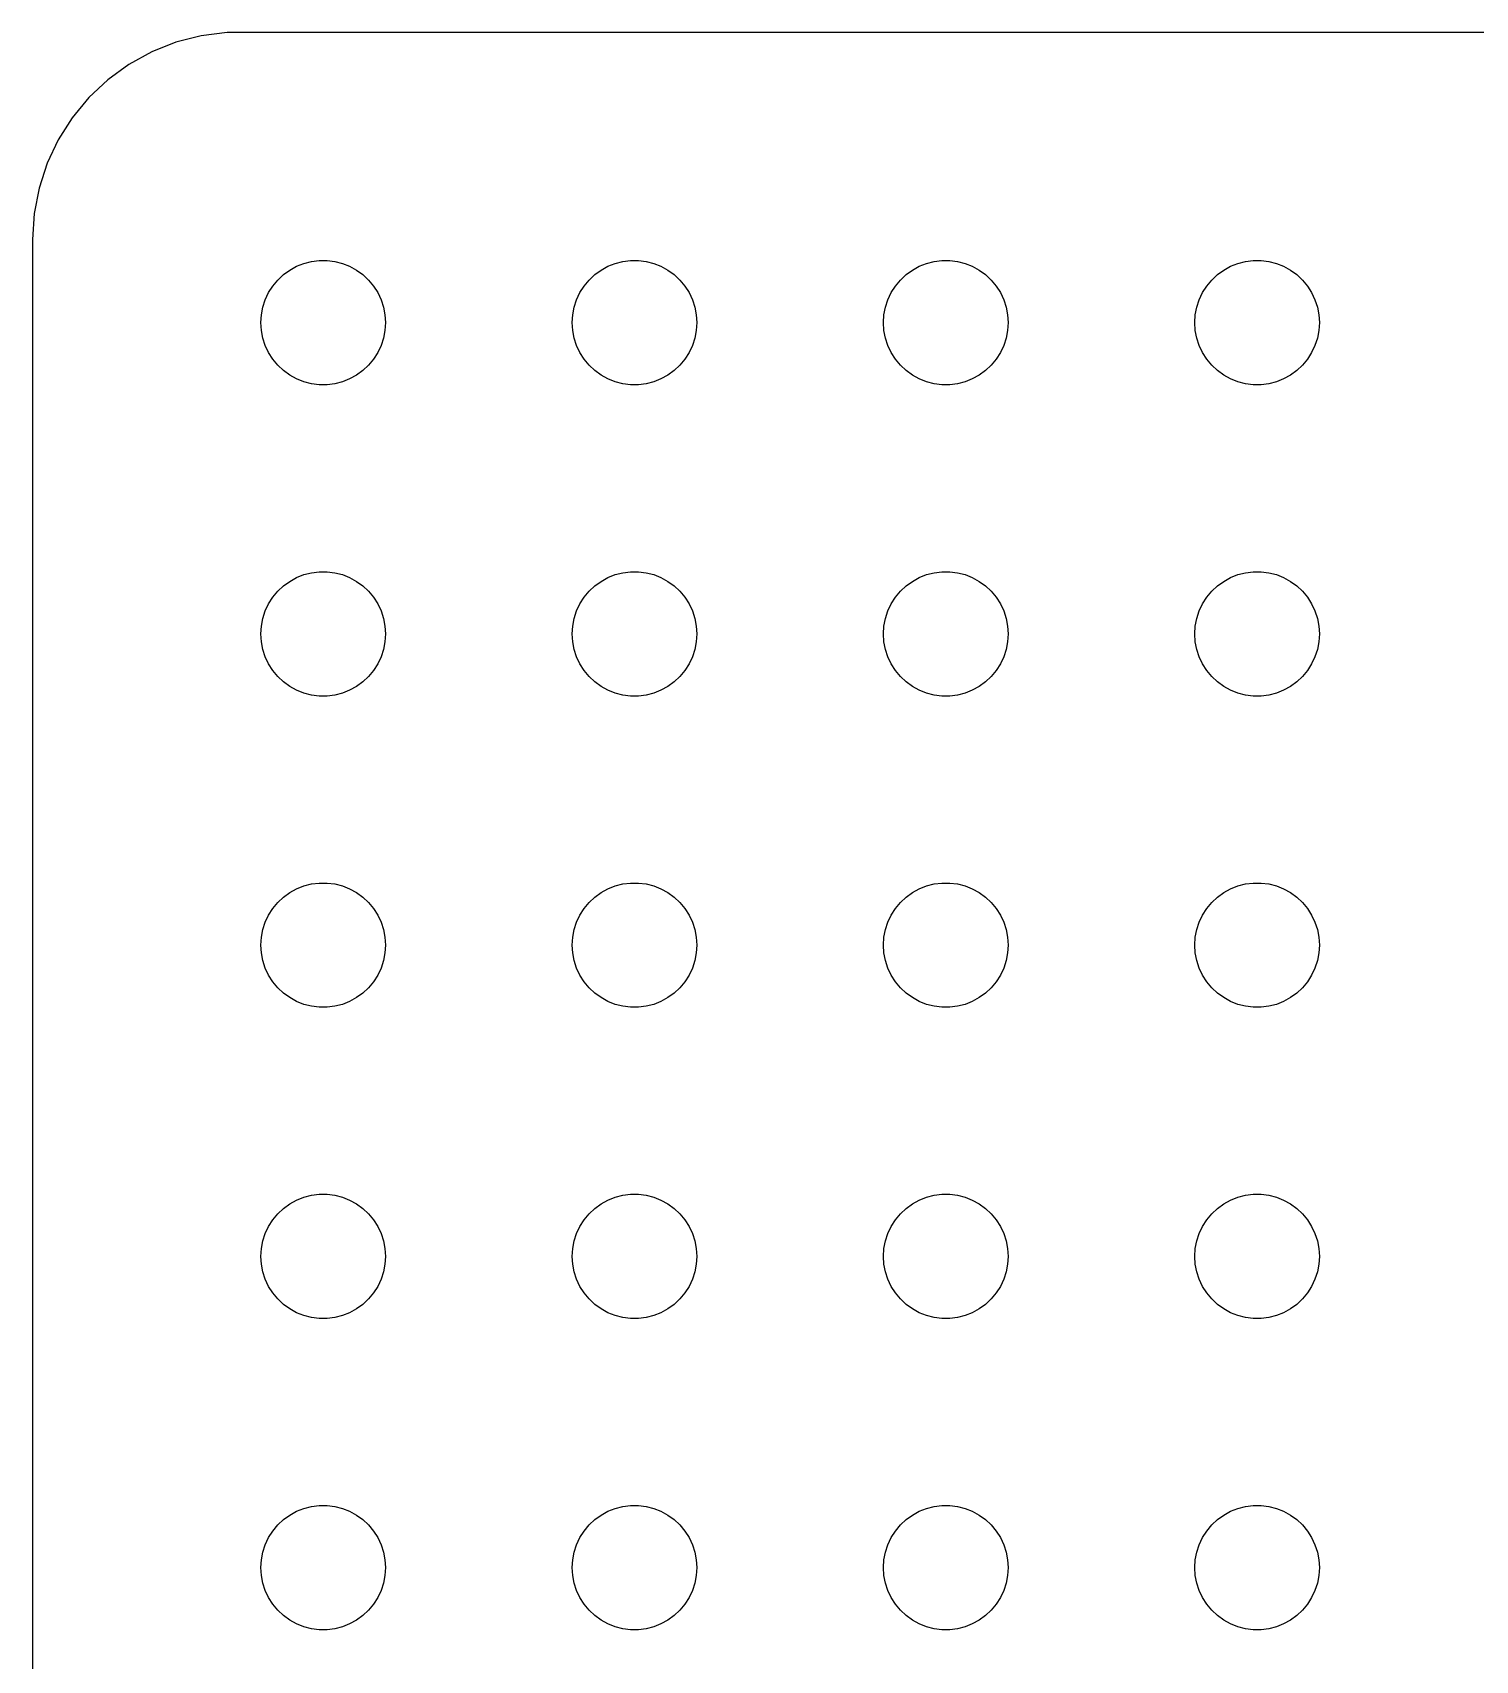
# Model space of a CAD drawing. Header units: metres. Extents: x -37 to 37, y 131 to 289.
# Drawn here: x -37 to -2.24, y 165.76 to 204.99 of the extents above; entities that cross this region are included whole.
import ezdxf

# ---------------------------------------------------------------- set-up
doc = ezdxf.new("R2010")
doc.units = ezdxf.units.M

msp = doc.modelspace()

# ---------------------------------------------------------------- linework, layer by layer
for p, q in [((-32.9369, 204.911), (-33.5451, 204.755)), ((-32.3139, 204.99), (-32.9369, 204.911)), ((32.3139, 204.99), (-32.3139, 204.99)), ((-34.1289, 204.524), (-34.6791, 204.222)), ((-33.5451, 204.755), (-34.1289, 204.524)), ((-34.6791, 204.222), (-35.1871, 203.853)), ((-35.1871, 203.853), (-35.6448, 203.423)), ((-35.6448, 203.423), (-36.0451, 202.939)), ((-36.0451, 202.939), (-36.3815, 202.409)), ((-36.3815, 202.409), (-36.6489, 201.841)), ((-36.6489, 201.841), (-36.8429, 201.243)), ((-36.8429, 201.243), (-36.9606, 200.627)), ((-36.9606, 200.627), (-37, 200)), ((-37, 200), (-37, 136)), ((-30.8037, 199.266), (-30.6387, 199.357)), ((-30.6387, 199.357), (-30.4635, 199.427)), ((-30.4635, 199.427), (-30.2811, 199.473)), ((-30.2811, 199.473), (-30.0942, 199.497)), ((-30.0942, 199.497), (-29.9058, 199.497)), ((-29.9058, 199.497), (-29.7189, 199.473)), ((-29.7189, 199.473), (-29.5365, 199.427)), ((-29.5365, 199.427), (-29.3613, 199.357)), ((-29.3613, 199.357), (-29.1963, 199.266)), ((-23.3037, 199.266), (-23.1387, 199.357)), ((-23.1387, 199.357), (-22.9635, 199.427)), ((-22.9635, 199.427), (-22.7811, 199.473)), ((-22.7811, 199.473), (-22.5942, 199.497)), ((-22.5942, 199.497), (-22.4058, 199.497)), ((-22.4058, 199.497), (-22.2189, 199.473)), ((-22.2189, 199.473), (-22.0365, 199.427)), ((-22.0365, 199.427), (-21.8613, 199.357)), ((-21.8613, 199.357), (-21.6963, 199.266)), ((-15.8037, 199.266), (-15.6387, 199.357)), ((-15.6387, 199.357), (-15.4635, 199.427)), ((-15.4635, 199.427), (-15.2811, 199.473)), ((-15.2811, 199.473), (-15.0942, 199.497)), ((-15.0942, 199.497), (-14.9058, 199.497)), ((-14.9058, 199.497), (-14.7189, 199.473)), ((-14.7189, 199.473), (-14.5365, 199.427)), ((-14.5365, 199.427), (-14.3613, 199.357)), ((-14.3613, 199.357), (-14.1963, 199.266)), ((-8.30373, 199.266), (-8.13866, 199.357)), ((-8.13866, 199.357), (-7.96352, 199.427)), ((-7.96352, 199.427), (-7.78107, 199.473)), ((-7.78107, 199.473), (-7.59418, 199.497)), ((-7.59418, 199.497), (-7.40581, 199.497)), ((-7.40581, 199.497), (-7.21892, 199.473)), ((-7.21892, 199.473), (-7.03647, 199.427)), ((-7.03647, 199.427), (-6.86133, 199.357)), ((-6.86133, 199.357), (-6.69626, 199.266)), ((-31.3145, 198.723), (-31.2135, 198.882)), ((-31.2135, 198.882), (-31.0934, 199.027)), ((-31.0934, 199.027), (-30.9561, 199.156)), ((-30.9561, 199.156), (-30.8037, 199.266)), ((-29.1963, 199.266), (-29.0439, 199.156)), ((-29.0439, 199.156), (-28.9065, 199.027)), ((-28.9065, 199.027), (-28.7865, 198.882)), ((-28.7865, 198.882), (-28.6855, 198.723)), ((-23.8145, 198.723), (-23.7135, 198.882)), ((-23.7135, 198.882), (-23.5934, 199.027)), ((-23.5934, 199.027), (-23.4561, 199.156)), ((-23.4561, 199.156), (-23.3037, 199.266)), ((-21.6963, 199.266), (-21.5439, 199.156)), ((-21.5439, 199.156), (-21.4065, 199.027)), ((-21.4065, 199.027), (-21.2865, 198.882)), ((-21.2865, 198.882), (-21.1855, 198.723)), ((-16.3145, 198.723), (-16.2135, 198.882)), ((-16.2135, 198.882), (-16.0934, 199.027)), ((-16.0934, 199.027), (-15.9561, 199.156)), ((-15.9561, 199.156), (-15.8037, 199.266)), ((-14.1963, 199.266), (-14.0439, 199.156)), ((-14.0439, 199.156), (-13.9065, 199.027)), ((-13.9065, 199.027), (-13.7865, 198.882)), ((-13.7865, 198.882), (-13.6855, 198.723)), ((-8.81445, 198.723), (-8.71352, 198.882)), ((-8.71352, 198.882), (-8.59344, 199.027)), ((-8.59344, 199.027), (-8.45613, 199.156)), ((-8.45613, 199.156), (-8.30373, 199.266)), ((-6.69626, 199.266), (-6.54385, 199.156)), ((-6.54385, 199.156), (-6.40654, 199.027)), ((-6.40654, 199.027), (-6.28647, 198.882)), ((-6.28647, 198.882), (-6.18553, 198.723)), ((-31.4529, 198.373), (-31.3947, 198.552)), ((-31.3947, 198.552), (-31.3145, 198.723)), ((-28.6855, 198.723), (-28.6053, 198.552)), ((-28.6053, 198.552), (-28.5471, 198.373)), ((-23.9529, 198.373), (-23.8947, 198.552)), ((-23.8947, 198.552), (-23.8145, 198.723)), ((-21.1855, 198.723), (-21.1053, 198.552)), ((-21.1053, 198.552), (-21.0471, 198.373)), ((-16.4529, 198.373), (-16.3947, 198.552)), ((-16.3947, 198.552), (-16.3145, 198.723)), ((-13.6855, 198.723), (-13.6053, 198.552)), ((-13.6053, 198.552), (-13.5471, 198.373)), ((-8.95287, 198.373), (-8.89465, 198.552)), ((-8.89465, 198.552), (-8.81445, 198.723)), ((-6.18553, 198.723), (-6.10533, 198.552)), ((-6.10533, 198.552), (-6.04712, 198.373)), ((-31.5, 198), (-31.4882, 198.188)), ((-31.4882, 198.188), (-31.4529, 198.373)), ((-28.5471, 198.373), (-28.5118, 198.188)), ((-28.5118, 198.188), (-28.5, 198)), ((-24, 198), (-23.9882, 198.188)), ((-23.9882, 198.188), (-23.9529, 198.373)), ((-21.0471, 198.373), (-21.0118, 198.188)), ((-21.0118, 198.188), (-21, 198)), ((-16.5, 198), (-16.4882, 198.188)), ((-16.4882, 198.188), (-16.4529, 198.373)), ((-13.5471, 198.373), (-13.5118, 198.188)), ((-13.5118, 198.188), (-13.5, 198)), ((-9, 198), (-8.98816, 198.188)), ((-8.98816, 198.188), (-8.95287, 198.373)), ((-6.04712, 198.373), (-6.01183, 198.188)), ((-6.01183, 198.188), (-6, 198)), ((-31.4882, 197.812), (-31.5, 198)), ((-31.4529, 197.627), (-31.4882, 197.812)), ((-28.5118, 197.812), (-28.5471, 197.627)), ((-28.5, 198), (-28.5118, 197.812)), ((-23.9882, 197.812), (-24, 198)), ((-23.9529, 197.627), (-23.9882, 197.812)), ((-21.0118, 197.812), (-21.0471, 197.627)), ((-21, 198), (-21.0118, 197.812)), ((-16.4882, 197.812), (-16.5, 198)), ((-16.4529, 197.627), (-16.4882, 197.812)), ((-13.5118, 197.812), (-13.5471, 197.627)), ((-13.5, 198), (-13.5118, 197.812)), ((-8.98816, 197.812), (-9, 198)), ((-8.95287, 197.627), (-8.98816, 197.812)), ((-6.01183, 197.812), (-6.04712, 197.627)), ((-6, 198), (-6.01183, 197.812)), ((-31.3947, 197.448), (-31.4529, 197.627)), ((-31.3145, 197.277), (-31.3947, 197.448)), ((-28.6053, 197.448), (-28.6855, 197.277)), ((-28.5471, 197.627), (-28.6053, 197.448)), ((-23.8947, 197.448), (-23.9529, 197.627)), ((-23.8145, 197.277), (-23.8947, 197.448)), ((-21.1053, 197.448), (-21.1855, 197.277)), ((-21.0471, 197.627), (-21.1053, 197.448)), ((-16.3947, 197.448), (-16.4529, 197.627)), ((-16.3145, 197.277), (-16.3947, 197.448)), ((-13.6053, 197.448), (-13.6855, 197.277)), ((-13.5471, 197.627), (-13.6053, 197.448)), ((-8.89465, 197.448), (-8.95287, 197.627)), ((-8.81445, 197.277), (-8.89465, 197.448)), ((-6.10533, 197.448), (-6.18553, 197.277)), ((-6.04712, 197.627), (-6.10533, 197.448)), ((-31.2135, 197.118), (-31.3145, 197.277)), ((-31.0934, 196.973), (-31.2135, 197.118)), ((-30.9561, 196.844), (-31.0934, 196.973)), ((-28.9065, 196.973), (-29.0439, 196.844)), ((-28.7865, 197.118), (-28.9065, 196.973)), ((-28.6855, 197.277), (-28.7865, 197.118)), ((-23.7135, 197.118), (-23.8145, 197.277)), ((-23.5934, 196.973), (-23.7135, 197.118)), ((-23.4561, 196.844), (-23.5934, 196.973)), ((-21.4065, 196.973), (-21.5439, 196.844)), ((-21.2865, 197.118), (-21.4065, 196.973)), ((-21.1855, 197.277), (-21.2865, 197.118)), ((-16.2135, 197.118), (-16.3145, 197.277)), ((-16.0934, 196.973), (-16.2135, 197.118)), ((-15.9561, 196.844), (-16.0934, 196.973)), ((-13.9065, 196.973), (-14.0439, 196.844)), ((-13.7865, 197.118), (-13.9065, 196.973)), ((-13.6855, 197.277), (-13.7865, 197.118)), ((-8.71352, 197.118), (-8.81445, 197.277)), ((-8.59344, 196.973), (-8.71352, 197.118)), ((-8.45613, 196.844), (-8.59344, 196.973)), ((-6.40654, 196.973), (-6.54385, 196.844)), ((-6.28647, 197.118), (-6.40654, 196.973)), ((-6.18553, 197.277), (-6.28647, 197.118)), ((-30.8037, 196.734), (-30.9561, 196.844)), ((-30.6387, 196.643), (-30.8037, 196.734)), ((-30.4635, 196.573), (-30.6387, 196.643)), ((-30.2811, 196.527), (-30.4635, 196.573)), ((-30.0942, 196.503), (-30.2811, 196.527)), ((-29.7189, 196.527), (-29.9058, 196.503)), ((-29.5365, 196.573), (-29.7189, 196.527)), ((-29.3613, 196.643), (-29.5365, 196.573)), ((-29.1963, 196.734), (-29.3613, 196.643)), ((-29.0439, 196.844), (-29.1963, 196.734)), ((-23.3037, 196.734), (-23.4561, 196.844)), ((-23.1387, 196.643), (-23.3037, 196.734)), ((-22.9635, 196.573), (-23.1387, 196.643)), ((-22.7811, 196.527), (-22.9635, 196.573)), ((-22.5942, 196.503), (-22.7811, 196.527)), ((-22.2189, 196.527), (-22.4058, 196.503)), ((-22.0365, 196.573), (-22.2189, 196.527)), ((-21.8613, 196.643), (-22.0365, 196.573)), ((-21.6963, 196.734), (-21.8613, 196.643)), ((-21.5439, 196.844), (-21.6963, 196.734)), ((-15.8037, 196.734), (-15.9561, 196.844)), ((-15.6387, 196.643), (-15.8037, 196.734)), ((-15.4635, 196.573), (-15.6387, 196.643)), ((-15.2811, 196.527), (-15.4635, 196.573)), ((-15.0942, 196.503), (-15.2811, 196.527)), ((-14.7189, 196.527), (-14.9058, 196.503)), ((-14.5365, 196.573), (-14.7189, 196.527)), ((-14.3613, 196.643), (-14.5365, 196.573)), ((-14.1963, 196.734), (-14.3613, 196.643)), ((-14.0439, 196.844), (-14.1963, 196.734)), ((-8.30373, 196.734), (-8.45613, 196.844)), ((-8.13866, 196.643), (-8.30373, 196.734)), ((-7.96352, 196.573), (-8.13866, 196.643)), ((-7.78107, 196.527), (-7.96352, 196.573)), ((-7.59418, 196.503), (-7.78107, 196.527)), ((-7.21892, 196.527), (-7.40581, 196.503)), ((-7.03647, 196.573), (-7.21892, 196.527)), ((-6.86133, 196.643), (-7.03647, 196.573)), ((-6.69626, 196.734), (-6.86133, 196.643)), ((-6.54385, 196.844), (-6.69626, 196.734)), ((-29.9058, 196.503), (-30.0942, 196.503)), ((-22.4058, 196.503), (-22.5942, 196.503)), ((-14.9058, 196.503), (-15.0942, 196.503)), ((-7.40581, 196.503), (-7.59418, 196.503)), ((-30.8037, 191.766), (-30.6387, 191.857)), ((-30.6387, 191.857), (-30.4635, 191.927)), ((-30.4635, 191.927), (-30.2811, 191.973)), ((-30.2811, 191.973), (-30.0942, 191.997)), ((-30.0942, 191.997), (-29.9058, 191.997)), ((-29.9058, 191.997), (-29.7189, 191.973)), ((-29.7189, 191.973), (-29.5365, 191.927)), ((-29.5365, 191.927), (-29.3613, 191.857)), ((-29.3613, 191.857), (-29.1963, 191.766)), ((-23.3037, 191.766), (-23.1387, 191.857)), ((-23.1387, 191.857), (-22.9635, 191.927)), ((-22.9635, 191.927), (-22.7811, 191.973)), ((-22.7811, 191.973), (-22.5942, 191.997)), ((-22.5942, 191.997), (-22.4058, 191.997)), ((-22.4058, 191.997), (-22.2189, 191.973)), ((-22.2189, 191.973), (-22.0365, 191.927)), ((-22.0365, 191.927), (-21.8613, 191.857)), ((-21.8613, 191.857), (-21.6963, 191.766)), ((-15.8037, 191.766), (-15.6387, 191.857)), ((-15.6387, 191.857), (-15.4635, 191.927)), ((-15.4635, 191.927), (-15.2811, 191.973)), ((-15.2811, 191.973), (-15.0942, 191.997)), ((-15.0942, 191.997), (-14.9058, 191.997)), ((-14.9058, 191.997), (-14.7189, 191.973)), ((-14.7189, 191.973), (-14.5365, 191.927)), ((-14.5365, 191.927), (-14.3613, 191.857)), ((-14.3613, 191.857), (-14.1963, 191.766)), ((-8.30373, 191.766), (-8.13866, 191.857)), ((-8.13866, 191.857), (-7.96352, 191.927)), ((-7.96352, 191.927), (-7.78107, 191.973)), ((-7.78107, 191.973), (-7.59418, 191.997)), ((-7.59418, 191.997), (-7.40581, 191.997)), ((-7.40581, 191.997), (-7.21892, 191.973)), ((-7.21892, 191.973), (-7.03647, 191.927)), ((-7.03647, 191.927), (-6.86133, 191.857)), ((-6.86133, 191.857), (-6.69626, 191.766)), ((-31.2135, 191.382), (-31.0934, 191.527)), ((-31.0934, 191.527), (-30.9561, 191.656)), ((-30.9561, 191.656), (-30.8037, 191.766)), ((-29.1963, 191.766), (-29.0439, 191.656)), ((-29.0439, 191.656), (-28.9065, 191.527)), ((-28.9065, 191.527), (-28.7865, 191.382)), ((-23.7135, 191.382), (-23.5934, 191.527)), ((-23.5934, 191.527), (-23.4561, 191.656)), ((-23.4561, 191.656), (-23.3037, 191.766)), ((-21.6963, 191.766), (-21.5439, 191.656)), ((-21.5439, 191.656), (-21.4065, 191.527)), ((-21.4065, 191.527), (-21.2865, 191.382)), ((-16.2135, 191.382), (-16.0934, 191.527)), ((-16.0934, 191.527), (-15.9561, 191.656)), ((-15.9561, 191.656), (-15.8037, 191.766)), ((-14.1963, 191.766), (-14.0439, 191.656)), ((-14.0439, 191.656), (-13.9065, 191.527)), ((-13.9065, 191.527), (-13.7865, 191.382)), ((-8.71352, 191.382), (-8.59344, 191.527)), ((-8.59344, 191.527), (-8.45613, 191.656)), ((-8.45613, 191.656), (-8.30373, 191.766)), ((-6.69626, 191.766), (-6.54385, 191.656)), ((-6.54385, 191.656), (-6.40654, 191.527)), ((-6.40654, 191.527), (-6.28647, 191.382)), ((-31.4529, 190.873), (-31.3947, 191.052)), ((-31.3947, 191.052), (-31.3145, 191.223)), ((-31.3145, 191.223), (-31.2135, 191.382)), ((-28.7865, 191.382), (-28.6855, 191.223)), ((-28.6855, 191.223), (-28.6053, 191.052)), ((-28.6053, 191.052), (-28.5471, 190.873)), ((-23.9529, 190.873), (-23.8947, 191.052)), ((-23.8947, 191.052), (-23.8145, 191.223)), ((-23.8145, 191.223), (-23.7135, 191.382)), ((-21.2865, 191.382), (-21.1855, 191.223)), ((-21.1855, 191.223), (-21.1053, 191.052)), ((-21.1053, 191.052), (-21.0471, 190.873)), ((-16.4529, 190.873), (-16.3947, 191.052)), ((-16.3947, 191.052), (-16.3145, 191.223)), ((-16.3145, 191.223), (-16.2135, 191.382)), ((-13.7865, 191.382), (-13.6855, 191.223)), ((-13.6855, 191.223), (-13.6053, 191.052)), ((-13.6053, 191.052), (-13.5471, 190.873)), ((-8.95287, 190.873), (-8.89465, 191.052)), ((-8.89465, 191.052), (-8.81445, 191.223)), ((-8.81445, 191.223), (-8.71352, 191.382)), ((-6.28647, 191.382), (-6.18553, 191.223)), ((-6.18553, 191.223), (-6.10533, 191.052)), ((-6.10533, 191.052), (-6.04712, 190.873)), ((-31.5, 190.5), (-31.4882, 190.688)), ((-31.4882, 190.688), (-31.4529, 190.873)), ((-28.5471, 190.873), (-28.5118, 190.688)), ((-28.5118, 190.688), (-28.5, 190.5)), ((-24, 190.5), (-23.9882, 190.688)), ((-23.9882, 190.688), (-23.9529, 190.873)), ((-21.0471, 190.873), (-21.0118, 190.688)), ((-21.0118, 190.688), (-21, 190.5)), ((-16.5, 190.5), (-16.4882, 190.688)), ((-16.4882, 190.688), (-16.4529, 190.873)), ((-13.5471, 190.873), (-13.5118, 190.688)), ((-13.5118, 190.688), (-13.5, 190.5)), ((-9, 190.5), (-8.98816, 190.688)), ((-8.98816, 190.688), (-8.95287, 190.873)), ((-6.04712, 190.873), (-6.01183, 190.688)), ((-6.01183, 190.688), (-6, 190.5)), ((-31.4882, 190.312), (-31.5, 190.5)), ((-31.4529, 190.127), (-31.4882, 190.312)), ((-28.5118, 190.312), (-28.5471, 190.127)), ((-28.5, 190.5), (-28.5118, 190.312)), ((-23.9882, 190.312), (-24, 190.5)), ((-23.9529, 190.127), (-23.9882, 190.312)), ((-21.0118, 190.312), (-21.0471, 190.127)), ((-21, 190.5), (-21.0118, 190.312)), ((-16.4882, 190.312), (-16.5, 190.5)), ((-16.4529, 190.127), (-16.4882, 190.312)), ((-13.5118, 190.312), (-13.5471, 190.127)), ((-13.5, 190.5), (-13.5118, 190.312)), ((-8.98816, 190.312), (-9, 190.5)), ((-8.95287, 190.127), (-8.98816, 190.312)), ((-6.01183, 190.312), (-6.04712, 190.127)), ((-6, 190.5), (-6.01183, 190.312)), ((-31.3947, 189.948), (-31.4529, 190.127)), ((-31.3145, 189.777), (-31.3947, 189.948)), ((-28.6053, 189.948), (-28.6855, 189.777)), ((-28.5471, 190.127), (-28.6053, 189.948)), ((-23.8947, 189.948), (-23.9529, 190.127)), ((-23.8145, 189.777), (-23.8947, 189.948)), ((-21.1053, 189.948), (-21.1855, 189.777)), ((-21.0471, 190.127), (-21.1053, 189.948)), ((-16.3947, 189.948), (-16.4529, 190.127)), ((-16.3145, 189.777), (-16.3947, 189.948)), ((-13.6053, 189.948), (-13.6855, 189.777)), ((-13.5471, 190.127), (-13.6053, 189.948)), ((-8.89465, 189.948), (-8.95287, 190.127)), ((-8.81445, 189.777), (-8.89465, 189.948)), ((-6.10533, 189.948), (-6.18553, 189.777)), ((-6.04712, 190.127), (-6.10533, 189.948)), ((-31.2135, 189.618), (-31.3145, 189.777)), ((-31.0934, 189.473), (-31.2135, 189.618)), ((-30.9561, 189.344), (-31.0934, 189.473)), ((-28.9065, 189.473), (-29.0439, 189.344)), ((-28.7865, 189.618), (-28.9065, 189.473)), ((-28.6855, 189.777), (-28.7865, 189.618)), ((-23.7135, 189.618), (-23.8145, 189.777)), ((-23.5934, 189.473), (-23.7135, 189.618)), ((-23.4561, 189.344), (-23.5934, 189.473)), ((-21.4065, 189.473), (-21.5439, 189.344)), ((-21.2865, 189.618), (-21.4065, 189.473)), ((-21.1855, 189.777), (-21.2865, 189.618)), ((-16.2135, 189.618), (-16.3145, 189.777)), ((-16.0934, 189.473), (-16.2135, 189.618)), ((-15.9561, 189.344), (-16.0934, 189.473)), ((-13.9065, 189.473), (-14.0439, 189.344)), ((-13.7865, 189.618), (-13.9065, 189.473)), ((-13.6855, 189.777), (-13.7865, 189.618)), ((-8.71352, 189.618), (-8.81445, 189.777)), ((-8.59344, 189.473), (-8.71352, 189.618)), ((-8.45613, 189.344), (-8.59344, 189.473)), ((-6.40654, 189.473), (-6.54385, 189.344)), ((-6.28647, 189.618), (-6.40654, 189.473)), ((-6.18553, 189.777), (-6.28647, 189.618)), ((-30.8037, 189.234), (-30.9561, 189.344)), ((-30.6387, 189.143), (-30.8037, 189.234)), ((-30.4635, 189.073), (-30.6387, 189.143)), ((-29.3613, 189.143), (-29.5365, 189.073)), ((-29.1963, 189.234), (-29.3613, 189.143)), ((-29.0439, 189.344), (-29.1963, 189.234)), ((-23.3037, 189.234), (-23.4561, 189.344)), ((-23.1387, 189.143), (-23.3037, 189.234)), ((-22.9635, 189.073), (-23.1387, 189.143)), ((-21.8613, 189.143), (-22.0365, 189.073)), ((-21.6963, 189.234), (-21.8613, 189.143)), ((-21.5439, 189.344), (-21.6963, 189.234)), ((-15.8037, 189.234), (-15.9561, 189.344)), ((-15.6387, 189.143), (-15.8037, 189.234)), ((-15.4635, 189.073), (-15.6387, 189.143)), ((-14.3613, 189.143), (-14.5365, 189.073)), ((-14.1963, 189.234), (-14.3613, 189.143)), ((-14.0439, 189.344), (-14.1963, 189.234)), ((-8.30373, 189.234), (-8.45613, 189.344)), ((-8.13866, 189.143), (-8.30373, 189.234)), ((-7.96352, 189.073), (-8.13866, 189.143)), ((-6.86133, 189.143), (-7.03647, 189.073)), ((-6.69626, 189.234), (-6.86133, 189.143)), ((-6.54385, 189.344), (-6.69626, 189.234)), ((-30.2811, 189.027), (-30.4635, 189.073)), ((-30.0942, 189.003), (-30.2811, 189.027)), ((-29.9058, 189.003), (-30.0942, 189.003)), ((-29.7189, 189.027), (-29.9058, 189.003)), ((-29.5365, 189.073), (-29.7189, 189.027)), ((-22.7811, 189.027), (-22.9635, 189.073)), ((-22.5942, 189.003), (-22.7811, 189.027)), ((-22.4058, 189.003), (-22.5942, 189.003)), ((-22.2189, 189.027), (-22.4058, 189.003)), ((-22.0365, 189.073), (-22.2189, 189.027)), ((-15.2811, 189.027), (-15.4635, 189.073)), ((-15.0942, 189.003), (-15.2811, 189.027)), ((-14.9058, 189.003), (-15.0942, 189.003)), ((-14.7189, 189.027), (-14.9058, 189.003)), ((-14.5365, 189.073), (-14.7189, 189.027)), ((-7.78107, 189.027), (-7.96352, 189.073)), ((-7.59418, 189.003), (-7.78107, 189.027)), ((-7.40581, 189.003), (-7.59418, 189.003)), ((-7.21892, 189.027), (-7.40581, 189.003)), ((-7.03647, 189.073), (-7.21892, 189.027)), ((-30.6387, 184.357), (-30.4635, 184.427)), ((-30.4635, 184.427), (-30.2811, 184.473)), ((-30.2811, 184.473), (-30.0942, 184.497)), ((-30.0942, 184.497), (-29.9058, 184.497)), ((-29.9058, 184.497), (-29.7189, 184.473)), ((-29.7189, 184.473), (-29.5365, 184.427)), ((-29.5365, 184.427), (-29.3613, 184.357)), ((-23.1387, 184.357), (-22.9635, 184.427)), ((-22.9635, 184.427), (-22.7811, 184.473)), ((-22.7811, 184.473), (-22.5942, 184.497)), ((-22.5942, 184.497), (-22.4058, 184.497)), ((-22.4058, 184.497), (-22.2189, 184.473)), ((-22.2189, 184.473), (-22.0365, 184.427)), ((-22.0365, 184.427), (-21.8613, 184.357)), ((-15.6387, 184.357), (-15.4635, 184.427)), ((-15.4635, 184.427), (-15.2811, 184.473)), ((-15.2811, 184.473), (-15.0942, 184.497)), ((-15.0942, 184.497), (-14.9058, 184.497)), ((-14.9058, 184.497), (-14.7189, 184.473)), ((-14.7189, 184.473), (-14.5365, 184.427)), ((-14.5365, 184.427), (-14.3613, 184.357)), ((-8.13866, 184.357), (-7.96352, 184.427)), ((-7.96352, 184.427), (-7.78107, 184.473)), ((-7.78107, 184.473), (-7.59418, 184.497)), ((-7.59418, 184.497), (-7.40581, 184.497)), ((-7.40581, 184.497), (-7.21892, 184.473)), ((-7.21892, 184.473), (-7.03647, 184.427)), ((-7.03647, 184.427), (-6.86133, 184.357)), ((-31.2135, 183.882), (-31.0934, 184.027)), ((-31.0934, 184.027), (-30.9561, 184.156)), ((-30.9561, 184.156), (-30.8037, 184.266)), ((-30.8037, 184.266), (-30.6387, 184.357)), ((-29.3613, 184.357), (-29.1963, 184.266)), ((-29.1963, 184.266), (-29.0439, 184.156)), ((-29.0439, 184.156), (-28.9065, 184.027)), ((-28.9065, 184.027), (-28.7865, 183.882)), ((-23.7135, 183.882), (-23.5934, 184.027)), ((-23.5934, 184.027), (-23.4561, 184.156)), ((-23.4561, 184.156), (-23.3037, 184.266)), ((-23.3037, 184.266), (-23.1387, 184.357)), ((-21.8613, 184.357), (-21.6963, 184.266)), ((-21.6963, 184.266), (-21.5439, 184.156)), ((-21.5439, 184.156), (-21.4065, 184.027)), ((-21.4065, 184.027), (-21.2865, 183.882)), ((-16.2135, 183.882), (-16.0934, 184.027)), ((-16.0934, 184.027), (-15.9561, 184.156)), ((-15.9561, 184.156), (-15.8037, 184.266)), ((-15.8037, 184.266), (-15.6387, 184.357)), ((-14.3613, 184.357), (-14.1963, 184.266)), ((-14.1963, 184.266), (-14.0439, 184.156)), ((-14.0439, 184.156), (-13.9065, 184.027)), ((-13.9065, 184.027), (-13.7865, 183.882)), ((-8.71352, 183.882), (-8.59344, 184.027)), ((-8.59344, 184.027), (-8.45613, 184.156)), ((-8.45613, 184.156), (-8.30373, 184.266)), ((-8.30373, 184.266), (-8.13866, 184.357)), ((-6.86133, 184.357), (-6.69626, 184.266)), ((-6.69626, 184.266), (-6.54385, 184.156)), ((-6.54385, 184.156), (-6.40654, 184.027)), ((-6.40654, 184.027), (-6.28647, 183.882)), ((-31.3947, 183.552), (-31.3145, 183.723)), ((-31.3145, 183.723), (-31.2135, 183.882)), ((-28.7865, 183.882), (-28.6855, 183.723)), ((-28.6855, 183.723), (-28.6053, 183.552)), ((-23.8947, 183.552), (-23.8145, 183.723)), ((-23.8145, 183.723), (-23.7135, 183.882)), ((-21.2865, 183.882), (-21.1855, 183.723)), ((-21.1855, 183.723), (-21.1053, 183.552)), ((-16.3947, 183.552), (-16.3145, 183.723)), ((-16.3145, 183.723), (-16.2135, 183.882)), ((-13.7865, 183.882), (-13.6855, 183.723)), ((-13.6855, 183.723), (-13.6053, 183.552)), ((-8.89465, 183.552), (-8.81445, 183.723)), ((-8.81445, 183.723), (-8.71352, 183.882)), ((-6.28647, 183.882), (-6.18553, 183.723)), ((-6.18553, 183.723), (-6.10533, 183.552)), ((-31.4882, 183.188), (-31.4529, 183.373)), ((-31.4529, 183.373), (-31.3947, 183.552)), ((-28.6053, 183.552), (-28.5471, 183.373)), ((-28.5471, 183.373), (-28.5118, 183.188)), ((-23.9882, 183.188), (-23.9529, 183.373)), ((-23.9529, 183.373), (-23.8947, 183.552)), ((-21.1053, 183.552), (-21.0471, 183.373)), ((-21.0471, 183.373), (-21.0118, 183.188)), ((-16.4882, 183.188), (-16.4529, 183.373)), ((-16.4529, 183.373), (-16.3947, 183.552)), ((-13.6053, 183.552), (-13.5471, 183.373)), ((-13.5471, 183.373), (-13.5118, 183.188)), ((-8.98816, 183.188), (-8.95287, 183.373)), ((-8.95287, 183.373), (-8.89465, 183.552)), ((-6.10533, 183.552), (-6.04712, 183.373)), ((-6.04712, 183.373), (-6.01183, 183.188)), ((-31.5, 183), (-31.4882, 183.188)), ((-31.4882, 182.812), (-31.5, 183)), ((-31.4529, 182.627), (-31.4882, 182.812)), ((-28.5118, 182.812), (-28.5471, 182.627)), ((-28.5118, 183.188), (-28.5, 183)), ((-28.5, 183), (-28.5118, 182.812)), ((-24, 183), (-23.9882, 183.188)), ((-23.9882, 182.812), (-24, 183)), ((-23.9529, 182.627), (-23.9882, 182.812)), ((-21.0118, 182.812), (-21.0471, 182.627)), ((-21.0118, 183.188), (-21, 183)), ((-21, 183), (-21.0118, 182.812)), ((-16.5, 183), (-16.4882, 183.188)), ((-16.4882, 182.812), (-16.5, 183)), ((-16.4529, 182.627), (-16.4882, 182.812)), ((-13.5118, 182.812), (-13.5471, 182.627)), ((-13.5118, 183.188), (-13.5, 183)), ((-13.5, 183), (-13.5118, 182.812)), ((-9, 183), (-8.98816, 183.188)), ((-8.98816, 182.812), (-9, 183)), ((-8.95287, 182.627), (-8.98816, 182.812)), ((-6.01183, 182.812), (-6.04712, 182.627)), ((-6.01183, 183.188), (-6, 183)), ((-6, 183), (-6.01183, 182.812)), ((-31.3947, 182.448), (-31.4529, 182.627)), ((-31.3145, 182.277), (-31.3947, 182.448)), ((-28.6053, 182.448), (-28.6855, 182.277)), ((-28.5471, 182.627), (-28.6053, 182.448)), ((-23.8947, 182.448), (-23.9529, 182.627)), ((-23.8145, 182.277), (-23.8947, 182.448)), ((-21.1053, 182.448), (-21.1855, 182.277)), ((-21.0471, 182.627), (-21.1053, 182.448)), ((-16.3947, 182.448), (-16.4529, 182.627)), ((-16.3145, 182.277), (-16.3947, 182.448)), ((-13.6053, 182.448), (-13.6855, 182.277)), ((-13.5471, 182.627), (-13.6053, 182.448)), ((-8.89465, 182.448), (-8.95287, 182.627)), ((-8.81445, 182.277), (-8.89465, 182.448)), ((-6.10533, 182.448), (-6.18553, 182.277)), ((-6.04712, 182.627), (-6.10533, 182.448)), ((-31.2135, 182.118), (-31.3145, 182.277)), ((-31.0934, 181.973), (-31.2135, 182.118)), ((-28.7865, 182.118), (-28.9065, 181.973)), ((-28.6855, 182.277), (-28.7865, 182.118)), ((-23.7135, 182.118), (-23.8145, 182.277)), ((-23.5934, 181.973), (-23.7135, 182.118)), ((-21.2865, 182.118), (-21.4065, 181.973)), ((-21.1855, 182.277), (-21.2865, 182.118)), ((-16.2135, 182.118), (-16.3145, 182.277)), ((-16.0934, 181.973), (-16.2135, 182.118)), ((-13.7865, 182.118), (-13.9065, 181.973)), ((-13.6855, 182.277), (-13.7865, 182.118)), ((-8.71352, 182.118), (-8.81445, 182.277)), ((-8.59344, 181.973), (-8.71352, 182.118)), ((-6.28647, 182.118), (-6.40654, 181.973)), ((-6.18553, 182.277), (-6.28647, 182.118)), ((-30.9561, 181.844), (-31.0934, 181.973)), ((-30.8037, 181.734), (-30.9561, 181.844)), ((-30.6387, 181.643), (-30.8037, 181.734)), ((-30.4635, 181.573), (-30.6387, 181.643)), ((-29.3613, 181.643), (-29.5365, 181.573)), ((-29.1963, 181.734), (-29.3613, 181.643)), ((-29.0439, 181.844), (-29.1963, 181.734)), ((-28.9065, 181.973), (-29.0439, 181.844)), ((-23.4561, 181.844), (-23.5934, 181.973)), ((-23.3037, 181.734), (-23.4561, 181.844)), ((-23.1387, 181.643), (-23.3037, 181.734)), ((-22.9635, 181.573), (-23.1387, 181.643)), ((-21.8613, 181.643), (-22.0365, 181.573)), ((-21.6963, 181.734), (-21.8613, 181.643)), ((-21.5439, 181.844), (-21.6963, 181.734)), ((-21.4065, 181.973), (-21.5439, 181.844)), ((-15.9561, 181.844), (-16.0934, 181.973)), ((-15.8037, 181.734), (-15.9561, 181.844)), ((-15.6387, 181.643), (-15.8037, 181.734)), ((-15.4635, 181.573), (-15.6387, 181.643)), ((-14.3613, 181.643), (-14.5365, 181.573)), ((-14.1963, 181.734), (-14.3613, 181.643)), ((-14.0439, 181.844), (-14.1963, 181.734)), ((-13.9065, 181.973), (-14.0439, 181.844)), ((-8.45613, 181.844), (-8.59344, 181.973)), ((-8.30373, 181.734), (-8.45613, 181.844)), ((-8.13866, 181.643), (-8.30373, 181.734)), ((-7.96352, 181.573), (-8.13866, 181.643)), ((-6.86133, 181.643), (-7.03647, 181.573)), ((-6.69626, 181.734), (-6.86133, 181.643)), ((-6.54385, 181.844), (-6.69626, 181.734)), ((-6.40654, 181.973), (-6.54385, 181.844)), ((-30.2811, 181.527), (-30.4635, 181.573)), ((-30.0942, 181.503), (-30.2811, 181.527)), ((-29.9058, 181.503), (-30.0942, 181.503)), ((-29.7189, 181.527), (-29.9058, 181.503)), ((-29.5365, 181.573), (-29.7189, 181.527)), ((-22.7811, 181.527), (-22.9635, 181.573)), ((-22.5942, 181.503), (-22.7811, 181.527)), ((-22.4058, 181.503), (-22.5942, 181.503)), ((-22.2189, 181.527), (-22.4058, 181.503)), ((-22.0365, 181.573), (-22.2189, 181.527)), ((-15.2811, 181.527), (-15.4635, 181.573)), ((-15.0942, 181.503), (-15.2811, 181.527)), ((-14.9058, 181.503), (-15.0942, 181.503)), ((-14.7189, 181.527), (-14.9058, 181.503)), ((-14.5365, 181.573), (-14.7189, 181.527)), ((-7.78107, 181.527), (-7.96352, 181.573)), ((-7.59418, 181.503), (-7.78107, 181.527)), ((-7.40581, 181.503), (-7.59418, 181.503)), ((-7.21892, 181.527), (-7.40581, 181.503)), ((-7.03647, 181.573), (-7.21892, 181.527)), ((-30.6387, 176.857), (-30.4635, 176.927)), ((-30.4635, 176.927), (-30.2811, 176.973)), ((-30.2811, 176.973), (-30.0942, 176.997)), ((-30.0942, 176.997), (-29.9058, 176.997)), ((-29.9058, 176.997), (-29.7189, 176.973)), ((-29.7189, 176.973), (-29.5365, 176.927)), ((-29.5365, 176.927), (-29.3613, 176.857)), ((-23.1387, 176.857), (-22.9635, 176.927)), ((-22.9635, 176.927), (-22.7811, 176.973)), ((-22.7811, 176.973), (-22.5942, 176.997)), ((-22.5942, 176.997), (-22.4058, 176.997)), ((-22.4058, 176.997), (-22.2189, 176.973)), ((-22.2189, 176.973), (-22.0365, 176.927)), ((-22.0365, 176.927), (-21.8613, 176.857)), ((-15.6387, 176.857), (-15.4635, 176.927)), ((-15.4635, 176.927), (-15.2811, 176.973)), ((-15.2811, 176.973), (-15.0942, 176.997)), ((-15.0942, 176.997), (-14.9058, 176.997)), ((-14.9058, 176.997), (-14.7189, 176.973)), ((-14.7189, 176.973), (-14.5365, 176.927)), ((-14.5365, 176.927), (-14.3613, 176.857)), ((-8.13866, 176.857), (-7.96352, 176.927)), ((-7.96352, 176.927), (-7.78107, 176.973)), ((-7.78107, 176.973), (-7.59418, 176.997)), ((-7.59418, 176.997), (-7.40581, 176.997)), ((-7.40581, 176.997), (-7.21892, 176.973)), ((-7.21892, 176.973), (-7.03647, 176.927)), ((-7.03647, 176.927), (-6.86133, 176.857)), ((-31.2135, 176.382), (-31.0934, 176.527)), ((-31.0934, 176.527), (-30.9561, 176.656)), ((-30.9561, 176.656), (-30.8037, 176.766)), ((-30.8037, 176.766), (-30.6387, 176.857)), ((-29.3613, 176.857), (-29.1963, 176.766)), ((-29.1963, 176.766), (-29.0439, 176.656)), ((-29.0439, 176.656), (-28.9065, 176.527)), ((-28.9065, 176.527), (-28.7865, 176.382)), ((-23.7135, 176.382), (-23.5934, 176.527)), ((-23.5934, 176.527), (-23.4561, 176.656)), ((-23.4561, 176.656), (-23.3037, 176.766)), ((-23.3037, 176.766), (-23.1387, 176.857)), ((-21.8613, 176.857), (-21.6963, 176.766)), ((-21.6963, 176.766), (-21.5439, 176.656)), ((-21.5439, 176.656), (-21.4065, 176.527)), ((-21.4065, 176.527), (-21.2865, 176.382)), ((-16.2135, 176.382), (-16.0934, 176.527)), ((-16.0934, 176.527), (-15.9561, 176.656)), ((-15.9561, 176.656), (-15.8037, 176.766)), ((-15.8037, 176.766), (-15.6387, 176.857)), ((-14.3613, 176.857), (-14.1963, 176.766)), ((-14.1963, 176.766), (-14.0439, 176.656)), ((-14.0439, 176.656), (-13.9065, 176.527)), ((-13.9065, 176.527), (-13.7865, 176.382)), ((-8.71352, 176.382), (-8.59344, 176.527)), ((-8.59344, 176.527), (-8.45613, 176.656)), ((-8.45613, 176.656), (-8.30373, 176.766)), ((-8.30373, 176.766), (-8.13866, 176.857)), ((-6.86133, 176.857), (-6.69626, 176.766)), ((-6.69626, 176.766), (-6.54385, 176.656)), ((-6.54385, 176.656), (-6.40654, 176.527)), ((-6.40654, 176.527), (-6.28647, 176.382)), ((-31.3947, 176.052), (-31.3145, 176.223)), ((-31.3145, 176.223), (-31.2135, 176.382)), ((-28.7865, 176.382), (-28.6855, 176.223)), ((-28.6855, 176.223), (-28.6053, 176.052)), ((-23.8947, 176.052), (-23.8145, 176.223)), ((-23.8145, 176.223), (-23.7135, 176.382)), ((-21.2865, 176.382), (-21.1855, 176.223)), ((-21.1855, 176.223), (-21.1053, 176.052)), ((-16.3947, 176.052), (-16.3145, 176.223)), ((-16.3145, 176.223), (-16.2135, 176.382)), ((-13.7865, 176.382), (-13.6855, 176.223)), ((-13.6855, 176.223), (-13.6053, 176.052)), ((-8.89465, 176.052), (-8.81445, 176.223)), ((-8.81445, 176.223), (-8.71352, 176.382)), ((-6.28647, 176.382), (-6.18553, 176.223)), ((-6.18553, 176.223), (-6.10533, 176.052)), ((-31.4882, 175.688), (-31.4529, 175.873)), ((-31.4529, 175.873), (-31.3947, 176.052)), ((-28.6053, 176.052), (-28.5471, 175.873)), ((-28.5471, 175.873), (-28.5118, 175.688)), ((-23.9882, 175.688), (-23.9529, 175.873)), ((-23.9529, 175.873), (-23.8947, 176.052)), ((-21.1053, 176.052), (-21.0471, 175.873)), ((-21.0471, 175.873), (-21.0118, 175.688)), ((-16.4882, 175.688), (-16.4529, 175.873)), ((-16.4529, 175.873), (-16.3947, 176.052)), ((-13.6053, 176.052), (-13.5471, 175.873)), ((-13.5471, 175.873), (-13.5118, 175.688)), ((-8.98816, 175.688), (-8.95287, 175.873)), ((-8.95287, 175.873), (-8.89465, 176.052)), ((-6.10533, 176.052), (-6.04712, 175.873)), ((-6.04712, 175.873), (-6.01183, 175.688)), ((-31.5, 175.5), (-31.4882, 175.688)), ((-31.4882, 175.312), (-31.5, 175.5)), ((-28.5118, 175.688), (-28.5, 175.5)), ((-28.5, 175.5), (-28.5118, 175.312)), ((-24, 175.5), (-23.9882, 175.688)), ((-23.9882, 175.312), (-24, 175.5)), ((-21.0118, 175.688), (-21, 175.5)), ((-21, 175.5), (-21.0118, 175.312)), ((-16.5, 175.5), (-16.4882, 175.688)), ((-16.4882, 175.312), (-16.5, 175.5)), ((-13.5118, 175.688), (-13.5, 175.5)), ((-13.5, 175.5), (-13.5118, 175.312)), ((-9, 175.5), (-8.98816, 175.688)), ((-8.98816, 175.312), (-9, 175.5)), ((-6.01183, 175.688), (-6, 175.5)), ((-6, 175.5), (-6.01183, 175.312)), ((-31.4529, 175.127), (-31.4882, 175.312)), ((-31.3947, 174.948), (-31.4529, 175.127)), ((-28.5471, 175.127), (-28.6053, 174.948)), ((-28.5118, 175.312), (-28.5471, 175.127)), ((-23.9529, 175.127), (-23.9882, 175.312)), ((-23.8947, 174.948), (-23.9529, 175.127)), ((-21.0471, 175.127), (-21.1053, 174.948)), ((-21.0118, 175.312), (-21.0471, 175.127)), ((-16.4529, 175.127), (-16.4882, 175.312)), ((-16.3947, 174.948), (-16.4529, 175.127)), ((-13.5471, 175.127), (-13.6053, 174.948)), ((-13.5118, 175.312), (-13.5471, 175.127)), ((-8.95287, 175.127), (-8.98816, 175.312)), ((-8.89465, 174.948), (-8.95287, 175.127)), ((-6.04712, 175.127), (-6.10533, 174.948)), ((-6.01183, 175.312), (-6.04712, 175.127)), ((-31.3145, 174.777), (-31.3947, 174.948)), ((-31.2135, 174.618), (-31.3145, 174.777)), ((-31.0934, 174.473), (-31.2135, 174.618)), ((-28.7865, 174.618), (-28.9065, 174.473)), ((-28.6855, 174.777), (-28.7865, 174.618)), ((-28.6053, 174.948), (-28.6855, 174.777)), ((-23.8145, 174.777), (-23.8947, 174.948)), ((-23.7135, 174.618), (-23.8145, 174.777)), ((-23.5934, 174.473), (-23.7135, 174.618)), ((-21.2865, 174.618), (-21.4065, 174.473)), ((-21.1855, 174.777), (-21.2865, 174.618)), ((-21.1053, 174.948), (-21.1855, 174.777)), ((-16.3145, 174.777), (-16.3947, 174.948)), ((-16.2135, 174.618), (-16.3145, 174.777)), ((-16.0934, 174.473), (-16.2135, 174.618)), ((-13.7865, 174.618), (-13.9065, 174.473)), ((-13.6855, 174.777), (-13.7865, 174.618)), ((-13.6053, 174.948), (-13.6855, 174.777)), ((-8.81445, 174.777), (-8.89465, 174.948)), ((-8.71352, 174.618), (-8.81445, 174.777)), ((-8.59344, 174.473), (-8.71352, 174.618)), ((-6.28647, 174.618), (-6.40654, 174.473)), ((-6.18553, 174.777), (-6.28647, 174.618)), ((-6.10533, 174.948), (-6.18553, 174.777)), ((-30.9561, 174.344), (-31.0934, 174.473)), ((-30.8037, 174.234), (-30.9561, 174.344)), ((-30.6387, 174.143), (-30.8037, 174.234)), ((-29.1963, 174.234), (-29.3613, 174.143)), ((-29.0439, 174.344), (-29.1963, 174.234)), ((-28.9065, 174.473), (-29.0439, 174.344)), ((-23.4561, 174.344), (-23.5934, 174.473)), ((-23.3037, 174.234), (-23.4561, 174.344)), ((-23.1387, 174.143), (-23.3037, 174.234)), ((-21.6963, 174.234), (-21.8613, 174.143)), ((-21.5439, 174.344), (-21.6963, 174.234)), ((-21.4065, 174.473), (-21.5439, 174.344)), ((-15.9561, 174.344), (-16.0934, 174.473)), ((-15.8037, 174.234), (-15.9561, 174.344)), ((-15.6387, 174.143), (-15.8037, 174.234)), ((-14.1963, 174.234), (-14.3613, 174.143)), ((-14.0439, 174.344), (-14.1963, 174.234)), ((-13.9065, 174.473), (-14.0439, 174.344)), ((-8.45613, 174.344), (-8.59344, 174.473)), ((-8.30373, 174.234), (-8.45613, 174.344)), ((-8.13866, 174.143), (-8.30373, 174.234)), ((-6.69626, 174.234), (-6.86133, 174.143)), ((-6.54385, 174.344), (-6.69626, 174.234)), ((-6.40654, 174.473), (-6.54385, 174.344)), ((-30.4635, 174.073), (-30.6387, 174.143)), ((-30.2811, 174.027), (-30.4635, 174.073)), ((-30.0942, 174.003), (-30.2811, 174.027)), ((-29.9058, 174.003), (-30.0942, 174.003)), ((-29.7189, 174.027), (-29.9058, 174.003)), ((-29.5365, 174.073), (-29.7189, 174.027)), ((-29.3613, 174.143), (-29.5365, 174.073)), ((-22.9635, 174.073), (-23.1387, 174.143)), ((-22.7811, 174.027), (-22.9635, 174.073)), ((-22.5942, 174.003), (-22.7811, 174.027)), ((-22.4058, 174.003), (-22.5942, 174.003)), ((-22.2189, 174.027), (-22.4058, 174.003)), ((-22.0365, 174.073), (-22.2189, 174.027)), ((-21.8613, 174.143), (-22.0365, 174.073)), ((-15.4635, 174.073), (-15.6387, 174.143)), ((-15.2811, 174.027), (-15.4635, 174.073)), ((-15.0942, 174.003), (-15.2811, 174.027)), ((-14.9058, 174.003), (-15.0942, 174.003)), ((-14.7189, 174.027), (-14.9058, 174.003)), ((-14.5365, 174.073), (-14.7189, 174.027)), ((-14.3613, 174.143), (-14.5365, 174.073)), ((-7.96352, 174.073), (-8.13866, 174.143)), ((-7.78107, 174.027), (-7.96352, 174.073)), ((-7.59418, 174.003), (-7.78107, 174.027)), ((-7.40581, 174.003), (-7.59418, 174.003)), ((-7.21892, 174.027), (-7.40581, 174.003)), ((-7.03647, 174.073), (-7.21892, 174.027)), ((-6.86133, 174.143), (-7.03647, 174.073)), ((-30.4635, 169.427), (-30.2811, 169.473)), ((-30.2811, 169.473), (-30.0942, 169.497)), ((-30.0942, 169.497), (-29.9058, 169.497)), ((-29.9058, 169.497), (-29.7189, 169.473)), ((-29.7189, 169.473), (-29.5365, 169.427)), ((-22.9635, 169.427), (-22.7811, 169.473)), ((-22.7811, 169.473), (-22.5942, 169.497)), ((-22.5942, 169.497), (-22.4058, 169.497)), ((-22.4058, 169.497), (-22.2189, 169.473)), ((-22.2189, 169.473), (-22.0365, 169.427)), ((-15.4635, 169.427), (-15.2811, 169.473)), ((-15.2811, 169.473), (-15.0942, 169.497)), ((-15.0942, 169.497), (-14.9058, 169.497)), ((-14.9058, 169.497), (-14.7189, 169.473)), ((-14.7189, 169.473), (-14.5365, 169.427)), ((-7.96352, 169.427), (-7.78107, 169.473)), ((-7.78107, 169.473), (-7.59418, 169.497)), ((-7.59418, 169.497), (-7.40581, 169.497)), ((-7.40581, 169.497), (-7.21892, 169.473)), ((-7.21892, 169.473), (-7.03647, 169.427)), ((-31.0934, 169.027), (-30.9561, 169.156)), ((-30.9561, 169.156), (-30.8037, 169.266)), ((-30.8037, 169.266), (-30.6387, 169.357)), ((-30.6387, 169.357), (-30.4635, 169.427)), ((-29.5365, 169.427), (-29.3613, 169.357)), ((-29.3613, 169.357), (-29.1963, 169.266)), ((-29.1963, 169.266), (-29.0439, 169.156)), ((-29.0439, 169.156), (-28.9065, 169.027)), ((-23.5934, 169.027), (-23.4561, 169.156)), ((-23.4561, 169.156), (-23.3037, 169.266)), ((-23.3037, 169.266), (-23.1387, 169.357)), ((-23.1387, 169.357), (-22.9635, 169.427)), ((-22.0365, 169.427), (-21.8613, 169.357)), ((-21.8613, 169.357), (-21.6963, 169.266)), ((-21.6963, 169.266), (-21.5439, 169.156)), ((-21.5439, 169.156), (-21.4065, 169.027)), ((-16.0934, 169.027), (-15.9561, 169.156)), ((-15.9561, 169.156), (-15.8037, 169.266)), ((-15.8037, 169.266), (-15.6387, 169.357)), ((-15.6387, 169.357), (-15.4635, 169.427)), ((-14.5365, 169.427), (-14.3613, 169.357)), ((-14.3613, 169.357), (-14.1963, 169.266)), ((-14.1963, 169.266), (-14.0439, 169.156)), ((-14.0439, 169.156), (-13.9065, 169.027)), ((-8.59344, 169.027), (-8.45613, 169.156)), ((-8.45613, 169.156), (-8.30373, 169.266)), ((-8.30373, 169.266), (-8.13866, 169.357)), ((-8.13866, 169.357), (-7.96352, 169.427)), ((-7.03647, 169.427), (-6.86133, 169.357)), ((-6.86133, 169.357), (-6.69626, 169.266)), ((-6.69626, 169.266), (-6.54385, 169.156)), ((-6.54385, 169.156), (-6.40654, 169.027)), ((-31.3947, 168.552), (-31.3145, 168.723)), ((-31.3145, 168.723), (-31.2135, 168.882)), ((-31.2135, 168.882), (-31.0934, 169.027)), ((-28.9065, 169.027), (-28.7865, 168.882)), ((-28.7865, 168.882), (-28.6855, 168.723)), ((-28.6855, 168.723), (-28.6053, 168.552)), ((-23.8947, 168.552), (-23.8145, 168.723)), ((-23.8145, 168.723), (-23.7135, 168.882)), ((-23.7135, 168.882), (-23.5934, 169.027)), ((-21.4065, 169.027), (-21.2865, 168.882)), ((-21.2865, 168.882), (-21.1855, 168.723)), ((-21.1855, 168.723), (-21.1053, 168.552)), ((-16.3947, 168.552), (-16.3145, 168.723)), ((-16.3145, 168.723), (-16.2135, 168.882)), ((-16.2135, 168.882), (-16.0934, 169.027)), ((-13.9065, 169.027), (-13.7865, 168.882)), ((-13.7865, 168.882), (-13.6855, 168.723)), ((-13.6855, 168.723), (-13.6053, 168.552)), ((-8.89465, 168.552), (-8.81445, 168.723)), ((-8.81445, 168.723), (-8.71352, 168.882)), ((-8.71352, 168.882), (-8.59344, 169.027)), ((-6.40654, 169.027), (-6.28647, 168.882)), ((-6.28647, 168.882), (-6.18553, 168.723)), ((-6.18553, 168.723), (-6.10533, 168.552)), ((-31.4882, 168.188), (-31.4529, 168.373)), ((-31.4529, 168.373), (-31.3947, 168.552)), ((-28.6053, 168.552), (-28.5471, 168.373)), ((-28.5471, 168.373), (-28.5118, 168.188)), ((-23.9882, 168.188), (-23.9529, 168.373)), ((-23.9529, 168.373), (-23.8947, 168.552)), ((-21.1053, 168.552), (-21.0471, 168.373)), ((-21.0471, 168.373), (-21.0118, 168.188)), ((-16.4882, 168.188), (-16.4529, 168.373)), ((-16.4529, 168.373), (-16.3947, 168.552)), ((-13.6053, 168.552), (-13.5471, 168.373)), ((-13.5471, 168.373), (-13.5118, 168.188)), ((-8.98816, 168.188), (-8.95287, 168.373)), ((-8.95287, 168.373), (-8.89465, 168.552)), ((-6.10533, 168.552), (-6.04712, 168.373)), ((-6.04712, 168.373), (-6.01183, 168.188)), ((-31.5, 168), (-31.4882, 168.188)), ((-31.4882, 167.812), (-31.5, 168)), ((-28.5118, 168.188), (-28.5, 168)), ((-28.5, 168), (-28.5118, 167.812)), ((-24, 168), (-23.9882, 168.188)), ((-23.9882, 167.812), (-24, 168)), ((-21.0118, 168.188), (-21, 168)), ((-21, 168), (-21.0118, 167.812)), ((-16.5, 168), (-16.4882, 168.188)), ((-16.4882, 167.812), (-16.5, 168)), ((-13.5118, 168.188), (-13.5, 168)), ((-13.5, 168), (-13.5118, 167.812)), ((-9, 168), (-8.98816, 168.188)), ((-8.98816, 167.812), (-9, 168)), ((-6.01183, 168.188), (-6, 168)), ((-6, 168), (-6.01183, 167.812)), ((-31.4529, 167.627), (-31.4882, 167.812)), ((-31.3947, 167.448), (-31.4529, 167.627)), ((-28.5471, 167.627), (-28.6053, 167.448)), ((-28.5118, 167.812), (-28.5471, 167.627)), ((-23.9529, 167.627), (-23.9882, 167.812)), ((-23.8947, 167.448), (-23.9529, 167.627)), ((-21.0471, 167.627), (-21.1053, 167.448)), ((-21.0118, 167.812), (-21.0471, 167.627)), ((-16.4529, 167.627), (-16.4882, 167.812)), ((-16.3947, 167.448), (-16.4529, 167.627)), ((-13.5471, 167.627), (-13.6053, 167.448)), ((-13.5118, 167.812), (-13.5471, 167.627)), ((-8.95287, 167.627), (-8.98816, 167.812)), ((-8.89465, 167.448), (-8.95287, 167.627)), ((-6.04712, 167.627), (-6.10533, 167.448)), ((-6.01183, 167.812), (-6.04712, 167.627)), ((-31.3145, 167.277), (-31.3947, 167.448)), ((-31.2135, 167.118), (-31.3145, 167.277)), ((-31.0934, 166.973), (-31.2135, 167.118)), ((-28.7865, 167.118), (-28.9065, 166.973)), ((-28.6855, 167.277), (-28.7865, 167.118)), ((-28.6053, 167.448), (-28.6855, 167.277)), ((-23.8145, 167.277), (-23.8947, 167.448)), ((-23.7135, 167.118), (-23.8145, 167.277)), ((-23.5934, 166.973), (-23.7135, 167.118)), ((-21.2865, 167.118), (-21.4065, 166.973)), ((-21.1855, 167.277), (-21.2865, 167.118)), ((-21.1053, 167.448), (-21.1855, 167.277)), ((-16.3145, 167.277), (-16.3947, 167.448)), ((-16.2135, 167.118), (-16.3145, 167.277)), ((-16.0934, 166.973), (-16.2135, 167.118)), ((-13.7865, 167.118), (-13.9065, 166.973)), ((-13.6855, 167.277), (-13.7865, 167.118)), ((-13.6053, 167.448), (-13.6855, 167.277)), ((-8.81445, 167.277), (-8.89465, 167.448)), ((-8.71352, 167.118), (-8.81445, 167.277)), ((-8.59344, 166.973), (-8.71352, 167.118)), ((-6.28647, 167.118), (-6.40654, 166.973)), ((-6.18553, 167.277), (-6.28647, 167.118)), ((-6.10533, 167.448), (-6.18553, 167.277)), ((-30.9561, 166.844), (-31.0934, 166.973)), ((-30.8037, 166.734), (-30.9561, 166.844)), ((-30.6387, 166.643), (-30.8037, 166.734)), ((-29.1963, 166.734), (-29.3613, 166.643)), ((-29.0439, 166.844), (-29.1963, 166.734)), ((-28.9065, 166.973), (-29.0439, 166.844)), ((-23.4561, 166.844), (-23.5934, 166.973)), ((-23.3037, 166.734), (-23.4561, 166.844)), ((-23.1387, 166.643), (-23.3037, 166.734)), ((-21.6963, 166.734), (-21.8613, 166.643)), ((-21.5439, 166.844), (-21.6963, 166.734)), ((-21.4065, 166.973), (-21.5439, 166.844)), ((-15.9561, 166.844), (-16.0934, 166.973)), ((-15.8037, 166.734), (-15.9561, 166.844)), ((-15.6387, 166.643), (-15.8037, 166.734)), ((-14.1963, 166.734), (-14.3613, 166.643)), ((-14.0439, 166.844), (-14.1963, 166.734)), ((-13.9065, 166.973), (-14.0439, 166.844)), ((-8.45613, 166.844), (-8.59344, 166.973)), ((-8.30373, 166.734), (-8.45613, 166.844)), ((-8.13866, 166.643), (-8.30373, 166.734)), ((-6.69626, 166.734), (-6.86133, 166.643)), ((-6.54385, 166.844), (-6.69626, 166.734)), ((-6.40654, 166.973), (-6.54385, 166.844)), ((-30.4635, 166.573), (-30.6387, 166.643)), ((-30.2811, 166.527), (-30.4635, 166.573)), ((-30.0942, 166.503), (-30.2811, 166.527)), ((-29.9058, 166.503), (-30.0942, 166.503)), ((-29.7189, 166.527), (-29.9058, 166.503)), ((-29.5365, 166.573), (-29.7189, 166.527)), ((-29.3613, 166.643), (-29.5365, 166.573)), ((-22.9635, 166.573), (-23.1387, 166.643)), ((-22.7811, 166.527), (-22.9635, 166.573)), ((-22.5942, 166.503), (-22.7811, 166.527)), ((-22.4058, 166.503), (-22.5942, 166.503)), ((-22.2189, 166.527), (-22.4058, 166.503)), ((-22.0365, 166.573), (-22.2189, 166.527)), ((-21.8613, 166.643), (-22.0365, 166.573)), ((-15.4635, 166.573), (-15.6387, 166.643)), ((-15.2811, 166.527), (-15.4635, 166.573)), ((-15.0942, 166.503), (-15.2811, 166.527)), ((-14.9058, 166.503), (-15.0942, 166.503)), ((-14.7189, 166.527), (-14.9058, 166.503)), ((-14.5365, 166.573), (-14.7189, 166.527)), ((-14.3613, 166.643), (-14.5365, 166.573)), ((-7.96352, 166.573), (-8.13866, 166.643)), ((-7.78107, 166.527), (-7.96352, 166.573)), ((-7.59418, 166.503), (-7.78107, 166.527)), ((-7.40581, 166.503), (-7.59418, 166.503)), ((-7.21892, 166.527), (-7.40581, 166.503)), ((-7.03647, 166.573), (-7.21892, 166.527)), ((-6.86133, 166.643), (-7.03647, 166.573))]:
    msp.add_line(p, q)

doc.saveas('drawing.dxf')
